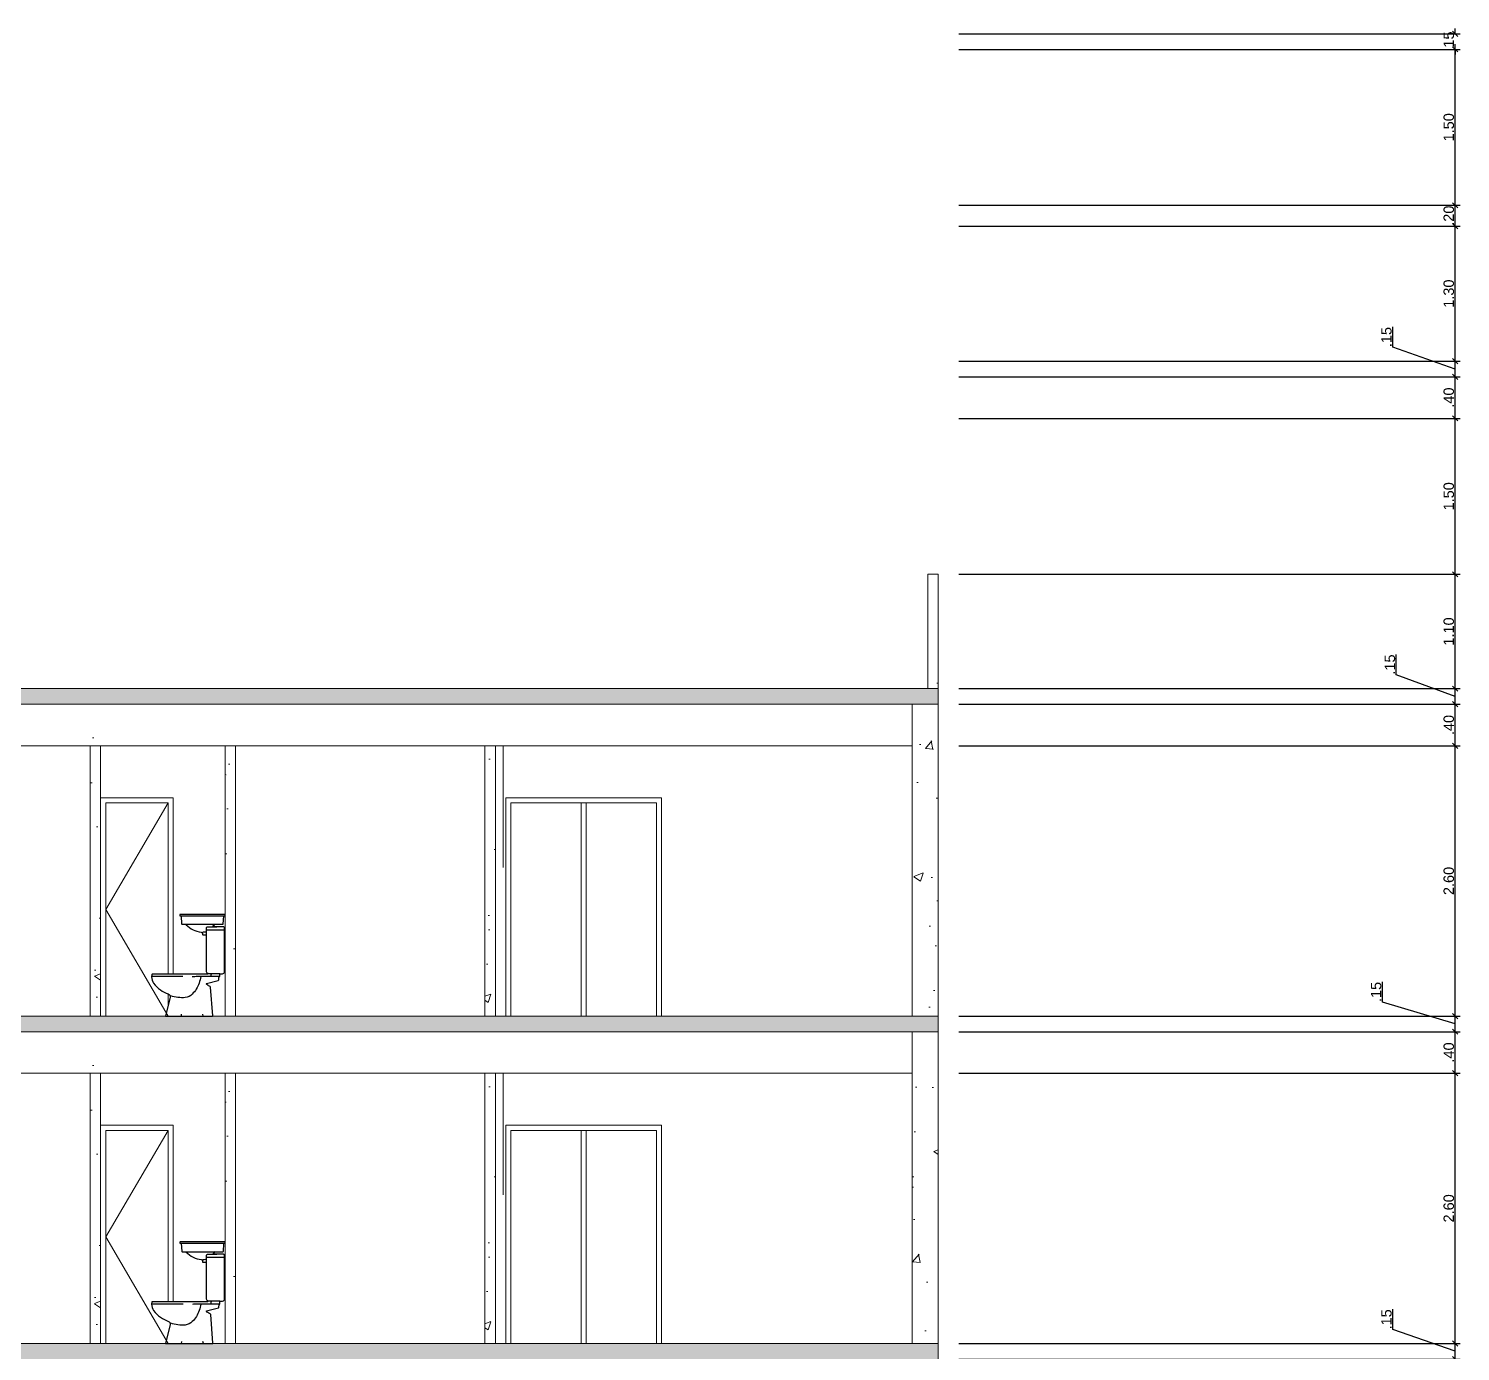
# Model space of a CAD drawing. Header units: millimetres. Extents: x 2878 to 6301, y 540 to 1980.
# Drawn here: x 3069.04 to 3082.82, y 982.15 to 994.88 of the extents above; entities that cross this region are included whole.
import ezdxf

# ---------------------------------------------------------------- set-up
doc = ezdxf.new("R2010")
doc.units = ezdxf.units.MM
doc.header["$LTSCALE"] = 4
for name, color, linetype, lineweight in [('ALVENARIA', 4, 'Continuous', 20), ('COTAS', 35, 'Continuous', 5), ('grosso', 1, 'Continuous', 25), ('PORTA', 2, 'Continuous', 20), ('SOLEIRA', 1, 'Continuous', 5)]:
    doc.layers.add(name, color=color, linetype=linetype, lineweight=lineweight)
doc.styles.get("Standard").update_dxf_attribs({"font": 'arial.ttf'})
doc.dimstyles.new('ISO-25', dxfattribs={"dimscale": 0, "dimtxt": 0.1, "dimasz": 0.05, "dimexe": 0.05, "dimexo": 0.2, "dimgap": 0.01, "dimtad": 1, "dimzin": 4, "dimdsep": 46, "dimtxsty": 'Standard', "dimblk": 'OBLIQUE', "dimcen": 0.1, "dimdle": 0.05, "dimclrt": 256, "dimadec": 0, "dimazin": 0, "dimtfac": 1, "dimtix": 1, "dimtofl": 0, "dimtmove": 0, "dimatfit": 3, "dimfxl": 1, "dimtfillclr": 256, "dimarcsym": 0})
pattern_1 = [(50, (189.17465, -322.1159), (0.92914181, -0.08128934), [0.097155, -1.068705]), (355, (189.17465, -322.1159), (-0.17974145, 0.9743899), [0.077724, -0.85496698]), (100.451445, (189.2521, -322.1227), (0.74940036, 0.89310053), [0.08256904, -0.90826025]), (46.1842, (189.1747, -321.8568), (1.3825031, -0.21441587), [0.1457325, -1.6030575]), (96.63556, (189.2899, -321.8747), (1.2107611, 1.26187324), [0.1238536, -1.3623916]), (351.18415, (189.1747, -321.8568), (1.2107611, 1.26187324), [0.11658583, -1.28244463]), (21, (189.3042, -321.9216), (0.7732334, -0.52155251), [0.097155, -1.068705]), (326, (189.3042, -321.9216), (0.31519034, 0.93935863), [0.077724, -0.854964]), (71.451445, (189.3686, -321.9651), (1.08842374, 0.41780612), [0.08256904, -0.90825868]), (37.5, (189.17465, -322.11592), (0.015751877, 0.431230698), [0, -0.8446008, 0, -0.867918, 0, -0.8582025]), (7.5, (189.17465, -322.1159), (0.34078028, 0.51092093), [0, -0.4948428, 0, -0.8251698, 0, -0.3270885]), (327.5, (188.88578, -322.11592), (0.691512035, -0.029216594), [0, -0.32385, 0, -1.010412, 0, -1.340739]), (317.5, (188.75624, -322.1159), (0.75545883, 0.1296751), [0, -0.421005, 0, -0.6710172, 0, -0.952119])]

# ---------------------------------------------------------------- blocks, each defined once
blk = doc.blocks.new('_Oblique')
at = {"color": 0, "linetype": 'ByBlock', "lineweight": -2}
blk.add_line((-0.5, -0.5), (0.5, 0.5), dxfattribs=at)
blk = doc.blocks.new('*D186')
at = {"layer": 'COTAS', "color": 0, "lineweight": -2, "transparency": 16777216}
for p, q in [((3082.168, 982.363), (3082.168, 982.559)), ((3082.768, 982.154), (3082.168, 982.363)), ((3082.768, 982.029), (3082.768, 982.279)), ((3077.993, 982.229), (3082.818, 982.229)), ((3077.993, 982.079), (3082.818, 982.079))]:
    blk.add_line(p, q, dxfattribs=at)
at = {"layer": 'Defpoints', "color": 0, "transparency": 16777216}
for p in [(3077.793, 982.229), (3082.768, 982.229), (3077.793, 982.079)]:
    blk.add_point(p, dxfattribs=at)
at = {"layer": 'COTAS', "color": 0, "lineweight": -2, "transparency": 16777216, "xscale": 0.05, "yscale": 0.05, "zscale": 0.05}
for p, rotation in [((3082.768, 982.229), 90), ((3082.768, 982.079), 270)]:
    blk.add_blockref('_Oblique', p, dxfattribs=dict(at, rotation=rotation))
at = {"layer": 'COTAS', "transparency": 16777216, "insert": (3082.107, 982.461), "char_height": 0.1, "attachment_point": 5, "rotation": 90}
blk.add_mtext('.15', dxfattribs=at)
blk = doc.blocks.new('*D187')
at = {"layer": 'COTAS', "color": 0, "lineweight": -2, "transparency": 16777216}
for p, q in [((3082.768, 982.179), (3082.768, 984.879)), ((3077.993, 984.829), (3082.818, 984.829)), ((3077.993, 982.229), (3082.818, 982.229))]:
    blk.add_line(p, q, dxfattribs=at)
at = {"layer": 'Defpoints', "color": 0, "transparency": 16777216}
for p in [(3077.793, 984.829), (3082.768, 984.829), (3077.793, 982.229)]:
    blk.add_point(p, dxfattribs=at)
at = {"layer": 'COTAS', "color": 0, "lineweight": -2, "transparency": 16777216, "xscale": 0.05, "yscale": 0.05, "zscale": 0.05}
for p, rotation in [((3082.768, 984.829), 90), ((3082.768, 982.229), 270)]:
    blk.add_blockref('_Oblique', p, dxfattribs=dict(at, rotation=rotation))
at = {"layer": 'COTAS', "transparency": 16777216, "insert": (3082.707, 983.529), "char_height": 0.1, "attachment_point": 5, "rotation": 90}
blk.add_mtext('2.60', dxfattribs=at)
blk = doc.blocks.new('*D188')
at = {"layer": 'COTAS', "color": 0, "lineweight": -2, "transparency": 16777216}
for p, q in [((3082.768, 984.779), (3082.768, 985.279)), ((3077.993, 985.229), (3082.818, 985.229)), ((3077.993, 984.829), (3082.818, 984.829))]:
    blk.add_line(p, q, dxfattribs=at)
at = {"layer": 'Defpoints', "color": 0, "transparency": 16777216}
for p in [(3077.793, 985.229), (3082.768, 985.229), (3077.793, 984.829)]:
    blk.add_point(p, dxfattribs=at)
at = {"layer": 'COTAS', "color": 0, "lineweight": -2, "transparency": 16777216, "xscale": 0.05, "yscale": 0.05, "zscale": 0.05}
for p, rotation in [((3082.768, 985.229), 90), ((3082.768, 984.829), 270)]:
    blk.add_blockref('_Oblique', p, dxfattribs=dict(at, rotation=rotation))
at = {"layer": 'COTAS', "transparency": 16777216, "insert": (3082.707, 985.029), "char_height": 0.1, "attachment_point": 5, "rotation": 90}
blk.add_mtext('.40', dxfattribs=at)
blk = doc.blocks.new('*D189')
at = {"layer": 'COTAS', "color": 0, "lineweight": -2, "transparency": 16777216}
for p, q in [((3082.069, 985.513), (3082.069, 985.709)), ((3082.768, 985.304), (3082.069, 985.513)), ((3082.768, 985.179), (3082.768, 985.429)), ((3077.993, 985.379), (3082.818, 985.379)), ((3077.993, 985.229), (3082.818, 985.229))]:
    blk.add_line(p, q, dxfattribs=at)
at = {"layer": 'Defpoints', "color": 0, "transparency": 16777216}
for p in [(3077.793, 985.379), (3082.768, 985.379), (3077.793, 985.229)]:
    blk.add_point(p, dxfattribs=at)
at = {"layer": 'COTAS', "color": 0, "lineweight": -2, "transparency": 16777216, "xscale": 0.05, "yscale": 0.05, "zscale": 0.05}
for p, rotation in [((3082.768, 985.379), 90), ((3082.768, 985.229), 270)]:
    blk.add_blockref('_Oblique', p, dxfattribs=dict(at, rotation=rotation))
at = {"layer": 'COTAS', "transparency": 16777216, "insert": (3082.008, 985.611), "char_height": 0.1, "attachment_point": 5, "rotation": 90}
blk.add_mtext('.15', dxfattribs=at)
blk = doc.blocks.new('*D190')
at = {"layer": 'COTAS', "color": 0, "lineweight": -2, "transparency": 16777216}
for p, q in [((3082.768, 985.329), (3082.768, 988.029)), ((3077.993, 987.979), (3082.818, 987.979)), ((3077.993, 985.379), (3082.818, 985.379))]:
    blk.add_line(p, q, dxfattribs=at)
at = {"layer": 'Defpoints', "color": 0, "transparency": 16777216}
for p in [(3077.793, 987.979), (3082.768, 987.979), (3077.793, 985.379)]:
    blk.add_point(p, dxfattribs=at)
at = {"layer": 'COTAS', "color": 0, "lineweight": -2, "transparency": 16777216, "xscale": 0.05, "yscale": 0.05, "zscale": 0.05}
for p, rotation in [((3082.768, 987.979), 90), ((3082.768, 985.379), 270)]:
    blk.add_blockref('_Oblique', p, dxfattribs=dict(at, rotation=rotation))
at = {"layer": 'COTAS', "transparency": 16777216, "insert": (3082.707, 986.679), "char_height": 0.1, "attachment_point": 5, "rotation": 90}
blk.add_mtext('2.60', dxfattribs=at)
blk = doc.blocks.new('*D191')
at = {"layer": 'COTAS', "color": 0, "lineweight": -2, "transparency": 16777216}
for p, q in [((3077.993, 988.379), (3082.818, 988.379)), ((3082.768, 987.929), (3082.768, 988.429)), ((3077.993, 987.979), (3082.818, 987.979))]:
    blk.add_line(p, q, dxfattribs=at)
at = {"layer": 'Defpoints', "color": 0, "transparency": 16777216}
for p in [(3077.793, 988.379), (3082.768, 988.379), (3077.793, 987.979)]:
    blk.add_point(p, dxfattribs=at)
at = {"layer": 'COTAS', "color": 0, "lineweight": -2, "transparency": 16777216, "xscale": 0.05, "yscale": 0.05, "zscale": 0.05}
for p, rotation in [((3082.768, 988.379), 90), ((3082.768, 987.979), 270)]:
    blk.add_blockref('_Oblique', p, dxfattribs=dict(at, rotation=rotation))
at = {"layer": 'COTAS', "transparency": 16777216, "insert": (3082.707, 988.179), "char_height": 0.1, "attachment_point": 5, "rotation": 90}
blk.add_mtext('.40', dxfattribs=at)
blk = doc.blocks.new('*D192')
at = {"layer": 'COTAS', "color": 0, "lineweight": -2, "transparency": 16777216}
for p, q in [((3082.202, 988.663), (3082.202, 988.859)), ((3082.768, 988.454), (3082.202, 988.663)), ((3082.768, 988.329), (3082.768, 988.579)), ((3077.993, 988.529), (3082.818, 988.529)), ((3077.993, 988.379), (3082.818, 988.379))]:
    blk.add_line(p, q, dxfattribs=at)
at = {"layer": 'Defpoints', "color": 0, "transparency": 16777216}
for p in [(3077.793, 988.529), (3082.768, 988.529), (3077.793, 988.379)]:
    blk.add_point(p, dxfattribs=at)
at = {"layer": 'COTAS', "color": 0, "lineweight": -2, "transparency": 16777216, "xscale": 0.05, "yscale": 0.05, "zscale": 0.05}
for p, rotation in [((3082.768, 988.529), 90), ((3082.768, 988.379), 270)]:
    blk.add_blockref('_Oblique', p, dxfattribs=dict(at, rotation=rotation))
at = {"layer": 'COTAS', "transparency": 16777216, "insert": (3082.141, 988.761), "char_height": 0.1, "attachment_point": 5, "rotation": 90}
blk.add_mtext('.15', dxfattribs=at)
blk = doc.blocks.new('*D193')
at = {"layer": 'COTAS', "color": 0, "lineweight": -2, "transparency": 16777216}
for p, q in [((3082.768, 988.479), (3082.768, 989.679)), ((3077.993, 989.629), (3082.818, 989.629)), ((3077.993, 988.529), (3082.818, 988.529))]:
    blk.add_line(p, q, dxfattribs=at)
at = {"layer": 'Defpoints', "color": 0, "transparency": 16777216}
for p in [(3077.793, 989.629), (3082.768, 989.629), (3077.793, 988.529)]:
    blk.add_point(p, dxfattribs=at)
at = {"layer": 'COTAS', "color": 0, "lineweight": -2, "transparency": 16777216, "xscale": 0.05, "yscale": 0.05, "zscale": 0.05}
for p, rotation in [((3082.768, 989.629), 90), ((3082.768, 988.529), 270)]:
    blk.add_blockref('_Oblique', p, dxfattribs=dict(at, rotation=rotation))
at = {"layer": 'COTAS', "transparency": 16777216, "insert": (3082.707, 989.079), "char_height": 0.1, "attachment_point": 5, "rotation": 90}
blk.add_mtext('1.10', dxfattribs=at)
blk = doc.blocks.new('*D194')
at = {"layer": 'COTAS', "color": 0, "lineweight": -2, "transparency": 16777216}
for p, q in [((3077.993, 991.129), (3082.818, 991.129)), ((3082.768, 989.579), (3082.768, 991.179)), ((3077.993, 989.629), (3082.818, 989.629))]:
    blk.add_line(p, q, dxfattribs=at)
at = {"layer": 'Defpoints', "color": 0, "transparency": 16777216}
for p in [(3077.793, 991.129), (3082.768, 991.129), (3077.793, 989.629)]:
    blk.add_point(p, dxfattribs=at)
at = {"layer": 'COTAS', "color": 0, "lineweight": -2, "transparency": 16777216, "xscale": 0.05, "yscale": 0.05, "zscale": 0.05}
for p, rotation in [((3082.768, 991.129), 90), ((3082.768, 989.629), 270)]:
    blk.add_blockref('_Oblique', p, dxfattribs=dict(at, rotation=rotation))
at = {"layer": 'COTAS', "transparency": 16777216, "insert": (3082.707, 990.379), "char_height": 0.1, "attachment_point": 5, "rotation": 90}
blk.add_mtext('1.50', dxfattribs=at)
blk = doc.blocks.new('*D195')
at = {"layer": 'COTAS', "color": 0, "lineweight": -2, "transparency": 16777216}
for p, q in [((3077.993, 991.529), (3082.818, 991.529)), ((3082.768, 991.079), (3082.768, 991.579)), ((3077.993, 991.129), (3082.818, 991.129))]:
    blk.add_line(p, q, dxfattribs=at)
at = {"layer": 'Defpoints', "color": 0, "transparency": 16777216}
for p in [(3077.793, 991.529), (3082.768, 991.529), (3077.793, 991.129)]:
    blk.add_point(p, dxfattribs=at)
at = {"layer": 'COTAS', "color": 0, "lineweight": -2, "transparency": 16777216, "xscale": 0.05, "yscale": 0.05, "zscale": 0.05}
for p, rotation in [((3082.768, 991.529), 90), ((3082.768, 991.129), 270)]:
    blk.add_blockref('_Oblique', p, dxfattribs=dict(at, rotation=rotation))
at = {"layer": 'COTAS', "transparency": 16777216, "insert": (3082.707, 991.329), "char_height": 0.1, "attachment_point": 5, "rotation": 90}
blk.add_mtext('.40', dxfattribs=at)
blk = doc.blocks.new('*D196')
at = {"layer": 'COTAS', "color": 0, "lineweight": -2, "transparency": 16777216}
for p, q in [((3082.168, 991.813), (3082.168, 992.009)), ((3082.768, 991.604), (3082.168, 991.813)), ((3077.993, 991.679), (3082.818, 991.679)), ((3082.768, 991.479), (3082.768, 991.729)), ((3077.993, 991.529), (3082.818, 991.529))]:
    blk.add_line(p, q, dxfattribs=at)
at = {"layer": 'Defpoints', "color": 0, "transparency": 16777216}
for p in [(3077.793, 991.679), (3082.768, 991.679), (3077.793, 991.529)]:
    blk.add_point(p, dxfattribs=at)
at = {"layer": 'COTAS', "color": 0, "lineweight": -2, "transparency": 16777216, "xscale": 0.05, "yscale": 0.05, "zscale": 0.05}
for p, rotation in [((3082.768, 991.679), 90), ((3082.768, 991.529), 270)]:
    blk.add_blockref('_Oblique', p, dxfattribs=dict(at, rotation=rotation))
at = {"layer": 'COTAS', "transparency": 16777216, "insert": (3082.107, 991.911), "char_height": 0.1, "attachment_point": 5, "rotation": 90}
blk.add_mtext('.15', dxfattribs=at)
blk = doc.blocks.new('*D197')
at = {"layer": 'COTAS', "color": 0, "lineweight": -2, "transparency": 16777216}
for p, q in [((3077.993, 992.979), (3082.818, 992.979)), ((3082.768, 991.629), (3082.768, 993.029)), ((3077.993, 991.679), (3082.818, 991.679))]:
    blk.add_line(p, q, dxfattribs=at)
at = {"layer": 'Defpoints', "color": 0, "transparency": 16777216}
for p in [(3077.793, 992.979), (3082.768, 992.979), (3077.793, 991.679)]:
    blk.add_point(p, dxfattribs=at)
at = {"layer": 'COTAS', "color": 0, "lineweight": -2, "transparency": 16777216, "xscale": 0.05, "yscale": 0.05, "zscale": 0.05}
for p, rotation in [((3082.768, 992.979), 90), ((3082.768, 991.679), 270)]:
    blk.add_blockref('_Oblique', p, dxfattribs=dict(at, rotation=rotation))
at = {"layer": 'COTAS', "transparency": 16777216, "insert": (3082.707, 992.329), "char_height": 0.1, "attachment_point": 5, "rotation": 90}
blk.add_mtext('1.30', dxfattribs=at)
blk = doc.blocks.new('*D198')
at = {"layer": 'COTAS', "color": 0, "lineweight": -2, "transparency": 16777216}
for p, q in [((3077.993, 993.179), (3082.818, 993.179)), ((3082.768, 992.929), (3082.768, 993.229)), ((3077.993, 992.979), (3082.818, 992.979))]:
    blk.add_line(p, q, dxfattribs=at)
at = {"layer": 'Defpoints', "color": 0, "transparency": 16777216}
for p in [(3077.793, 993.179), (3082.768, 993.179), (3077.793, 992.979)]:
    blk.add_point(p, dxfattribs=at)
at = {"layer": 'COTAS', "color": 0, "lineweight": -2, "transparency": 16777216, "xscale": 0.05, "yscale": 0.05, "zscale": 0.05}
for p, rotation in [((3082.768, 993.179), 90), ((3082.768, 992.979), 270)]:
    blk.add_blockref('_Oblique', p, dxfattribs=dict(at, rotation=rotation))
at = {"layer": 'COTAS', "transparency": 16777216, "insert": (3082.707, 993.079), "char_height": 0.1, "attachment_point": 5, "rotation": 90}
blk.add_mtext('.20', dxfattribs=at)
blk = doc.blocks.new('*D199')
at = {"layer": 'COTAS', "color": 0, "lineweight": -2, "transparency": 16777216}
for p, q in [((3077.993, 994.679), (3082.818, 994.679)), ((3082.768, 993.129), (3082.768, 994.729)), ((3077.993, 993.179), (3082.818, 993.179))]:
    blk.add_line(p, q, dxfattribs=at)
at = {"layer": 'Defpoints', "color": 0, "transparency": 16777216}
for p in [(3077.793, 994.679), (3082.768, 994.679), (3077.793, 993.179)]:
    blk.add_point(p, dxfattribs=at)
at = {"layer": 'COTAS', "color": 0, "lineweight": -2, "transparency": 16777216, "xscale": 0.05, "yscale": 0.05, "zscale": 0.05}
for p, rotation in [((3082.768, 994.679), 90), ((3082.768, 993.179), 270)]:
    blk.add_blockref('_Oblique', p, dxfattribs=dict(at, rotation=rotation))
at = {"layer": 'COTAS', "transparency": 16777216, "insert": (3082.707, 993.929), "char_height": 0.1, "attachment_point": 5, "rotation": 90}
blk.add_mtext('1.50', dxfattribs=at)
blk = doc.blocks.new('*D200')
at = {"layer": 'COTAS', "color": 0, "lineweight": -2, "transparency": 16777216}
for p, q in [((3077.993, 994.829), (3082.818, 994.829)), ((3082.768, 994.829), (3082.768, 994.879)), ((3077.993, 994.679), (3082.818, 994.679)), ((3082.768, 994.679), (3082.768, 994.629))]:
    blk.add_line(p, q, dxfattribs=at)
at = {"layer": 'Defpoints', "color": 0, "transparency": 16777216}
for p in [(3077.793, 994.829), (3082.768, 994.829), (3077.793, 994.679)]:
    blk.add_point(p, dxfattribs=at)
at = {"layer": 'COTAS', "color": 0, "lineweight": -2, "transparency": 16777216, "xscale": 0.05, "yscale": 0.05, "zscale": 0.05}
for p, rotation in [((3082.768, 994.829), 270), ((3082.768, 994.679), 90)]:
    blk.add_blockref('_Oblique', p, dxfattribs=dict(at, rotation=rotation))
at = {"layer": 'COTAS', "transparency": 16777216, "insert": (3082.707, 994.754), "char_height": 0.1, "attachment_point": 5, "rotation": 90}
blk.add_mtext('.15', dxfattribs=at)

msp = doc.modelspace()

# ---------------------------------------------------------------- hatches: boundary and pattern name
at = {"layer": 'PORTA', "ltscale": 9}
h = msp.add_hatch(dxfattribs=at)
h.set_pattern_fill('AR-CONC', color=256, scale=0.0051)
h.set_pattern_definition([(50, (-325.8662, -279.7765), (0.92914181, -0.08128934), [0.097155, -1.068705]), (355, (-325.8662, -279.7765), (-0.17974145, 0.9743899), [0.077724, -0.85496698]), (100.451445, (-325.7888, -279.7833), (0.74940036, 0.89310053), [0.08256904, -0.90826025]), (46.1842, (-325.8662, -279.5175), (1.3825031, -0.21441587), [0.1457325, -1.6030575]), (96.635558, (-325.751, -279.5353), (1.2107611, 1.26187324), [0.1238536, -1.3623916]), (351.18415, (-325.8662, -279.5175), (1.2107611, 1.26187324), [0.11658583, -1.28244463]), (21, (-325.7367, -279.5822), (0.7732334, -0.52155251), [0.097155, -1.068705]), (326, (-325.7367, -279.5822), (0.31519034, 0.93935863), [0.077724, -0.854964]), (71.451445, (-325.6722, -279.6257), (1.08842374, 0.41780612), [0.08256904, -0.90825868]), (37.5, (-325.8662, -279.77653), (0.015751877, 0.431230698), [0, -0.8446008, 0, -0.867918, 0, -0.8582025]), (7.5, (-325.8662, -279.77653), (0.34078028, 0.51092093), [0, -0.4948428, 0, -0.8251698, 0, -0.3270885]), (327.5, (-326.1551, -279.77653), (0.691512035, -0.029216594), [0, -0.32385, 0, -1.010412, 0, -1.340739]), (317.5, (-326.2846, -279.77653), (0.75545883, 0.1296751), [0, -0.421005, 0, -0.6710172, 0, -0.952119])])
h.paths.add_polyline_path([(3077.793, 989.629), (3077.693, 989.629), (3077.693, 988.529), (3077.793, 988.529)])
h.paths.add_polyline_path([(3077.793, 988.129), (3077.543, 988.129), (3077.543, 985.379), (3077.793, 985.379)])
h = msp.add_hatch(dxfattribs=at)
h.set_pattern_fill('AR-CONC', color=256, scale=0.0051)
h.set_pattern_definition([(50, (124.5534, -318.9659), (0.92914181, -0.08128934), [0.097155, -1.068705]), (355, (124.5534, -318.9659), (-0.17974145, 0.9743899), [0.077724, -0.85496698]), (100.451445, (124.6308, -318.9727), (0.74940036, 0.89310053), [0.08256904, -0.90826025]), (46.1842, (124.5534, -318.7068), (1.3825031, -0.21441587), [0.1457325, -1.6030575]), (96.63556, (124.6686, -318.7247), (1.2107611, 1.26187324), [0.1238536, -1.3623916]), (351.18415, (124.5534, -318.7068), (1.2107611, 1.26187324), [0.11658583, -1.28244463]), (21, (124.6829, -318.7716), (0.7732334, -0.52155251), [0.097155, -1.068705]), (326, (124.6829, -318.7716), (0.31519034, 0.93935863), [0.077724, -0.854964]), (71.451445, (124.7474, -318.8151), (1.08842374, 0.41780612), [0.08256904, -0.90825868]), (37.5, (124.5534, -318.96592), (0.015751877, 0.431230698), [0, -0.8446008, 0, -0.867918, 0, -0.8582025]), (7.5, (124.5534, -318.9659), (0.34078028, 0.51092093), [0, -0.4948428, 0, -0.8251698, 0, -0.3270885]), (327.5, (124.26452, -318.96592), (0.691512035, -0.029216594), [0, -0.32385, 0, -1.010412, 0, -1.340739]), (317.5, (124.135, -318.9659), (0.75545883, 0.1296751), [0, -0.421005, 0, -0.6710172, 0, -0.952119])])
h.paths.add_polyline_path([(3077.793, 988.529), (3056.592, 988.529), (3056.592, 988.379), (3077.793, 988.379)])
h.paths.add_polyline_path([(3053.792, 988.529), (3053.543, 988.529), (3053.543, 985.379), (3053.792, 985.379)])
h.paths.add_polyline_path([(3056.592, 988.529), (3056.343, 988.529), (3056.343, 985.379), (3056.592, 985.379)])
h.paths.add_polyline_path([(3064.603, 988.129), (3064.503, 988.129), (3064.503, 987.479), (3064.603, 987.479)])
h.paths.add_polyline_path([(3067.193, 988.129), (3067.043, 988.129), (3067.043, 985.379), (3067.193, 985.379)])
h = msp.add_hatch(dxfattribs=at)
h.set_pattern_fill('AR-CONC', color=256, scale=0.0051)
h.set_pattern_definition([(50, (189.17465, -318.9659), (0.92914181, -0.08128934), [0.097155, -1.068705]), (355, (189.17465, -318.9659), (-0.17974145, 0.9743899), [0.077724, -0.85496698]), (100.451445, (189.2521, -318.9727), (0.74940036, 0.89310053), [0.08256904, -0.90826025]), (46.1842, (189.1747, -318.7068), (1.3825031, -0.21441587), [0.1457325, -1.6030575]), (96.63556, (189.2899, -318.7247), (1.2107611, 1.26187324), [0.1238536, -1.3623916]), (351.18415, (189.1747, -318.7068), (1.2107611, 1.26187324), [0.11658583, -1.28244463]), (21, (189.3042, -318.7716), (0.7732334, -0.52155251), [0.097155, -1.068705]), (326, (189.3042, -318.7716), (0.31519034, 0.93935863), [0.077724, -0.854964]), (71.451445, (189.3686, -318.8151), (1.08842374, 0.41780612), [0.08256904, -0.90825868]), (37.5, (189.17465, -318.96592), (0.015751877, 0.431230698), [0, -0.8446008, 0, -0.867918, 0, -0.8582025]), (7.5, (189.17465, -318.9659), (0.34078028, 0.51092093), [0, -0.4948428, 0, -0.8251698, 0, -0.3270885]), (327.5, (188.88578, -318.96592), (0.691512035, -0.029216594), [0, -0.32385, 0, -1.010412, 0, -1.340739]), (317.5, (188.75624, -318.9659), (0.75545883, 0.1296751), [0, -0.421005, 0, -0.6710172, 0, -0.952119])])
h.paths.add_polyline_path([(3069.733, 988.129), (3069.633, 988.129), (3069.633, 985.379), (3069.733, 985.379)])
h.paths.add_polyline_path([(3071.034, 988.129), (3070.934, 988.129), (3070.934, 985.379), (3071.034, 985.379)])
h.paths.add_polyline_path([(3073.533, 988.129), (3073.433, 988.129), (3073.433, 985.379), (3073.533, 985.379)])
h = msp.add_hatch(dxfattribs=at)
h.set_pattern_fill('AR-CONC', color=256, scale=0.0051)
h.set_pattern_definition([(50, (124.5534, -322.1159), (0.92914181, -0.08128934), [0.097155, -1.068705]), (355, (124.5534, -322.1159), (-0.17974145, 0.9743899), [0.077724, -0.85496698]), (100.451445, (124.6308, -322.1227), (0.74940036, 0.89310053), [0.08256904, -0.90826025]), (46.1842, (124.5534, -321.8568), (1.3825031, -0.21441587), [0.1457325, -1.6030575]), (96.63556, (124.6686, -321.8747), (1.2107611, 1.26187324), [0.1238536, -1.3623916]), (351.18415, (124.5534, -321.8568), (1.2107611, 1.26187324), [0.11658583, -1.28244463]), (21, (124.6829, -321.9216), (0.7732334, -0.52155251), [0.097155, -1.068705]), (326, (124.6829, -321.9216), (0.31519034, 0.93935863), [0.077724, -0.854964]), (71.451445, (124.7474, -321.9651), (1.08842374, 0.41780612), [0.08256904, -0.90825868]), (37.5, (124.5534, -322.11592), (0.015751877, 0.431230698), [0, -0.8446008, 0, -0.867918, 0, -0.8582025]), (7.5, (124.5534, -322.1159), (0.34078028, 0.51092093), [0, -0.4948428, 0, -0.8251698, 0, -0.3270885]), (327.5, (124.26452, -322.11592), (0.691512035, -0.029216594), [0, -0.32385, 0, -1.010412, 0, -1.340739]), (317.5, (124.135, -322.1159), (0.75545883, 0.1296751), [0, -0.421005, 0, -0.6710172, 0, -0.952119])])
h.paths.add_polyline_path([(3077.793, 985.379), (3056.592, 985.379), (3056.592, 985.229), (3077.793, 985.229)])
h.paths.add_polyline_path([(3053.792, 985.379), (3053.543, 985.379), (3053.543, 982.229), (3053.792, 982.229)])
h.paths.add_polyline_path([(3056.592, 985.379), (3056.343, 985.379), (3056.343, 982.229), (3056.592, 982.229)])
h.paths.add_polyline_path([(3064.603, 984.979), (3064.503, 984.979), (3064.503, 984.329), (3064.603, 984.329)])
h.paths.add_polyline_path([(3067.193, 984.979), (3067.043, 984.979), (3067.043, 982.229), (3067.193, 982.229)])
h = msp.add_hatch(dxfattribs=at)
h.set_pattern_fill('AR-CONC', color=256, scale=0.0051)
h.set_pattern_definition(pattern_1)
h.paths.add_polyline_path([(3069.733, 984.979), (3069.633, 984.979), (3069.633, 982.229), (3069.733, 982.229)])
h.paths.add_polyline_path([(3071.034, 984.979), (3070.934, 984.979), (3070.934, 982.229), (3071.034, 982.229)])
h.paths.add_polyline_path([(3073.533, 984.979), (3073.433, 984.979), (3073.433, 982.229), (3073.533, 982.229)])
h = msp.add_hatch(dxfattribs=at)
h.set_pattern_fill('AR-CONC', color=256, scale=0.0051)
h.set_pattern_definition(pattern_1)
h.paths.add_polyline_path([(3077.793, 984.979), (3077.543, 984.979), (3077.543, 982.229), (3077.793, 982.229)])
h = msp.add_hatch(dxfattribs=at)
h.set_pattern_fill('AR-CONC', color=256, scale=0.0051)
h.set_pattern_definition([(50, (124.5525, -325.2659), (0.92914181, -0.08128934), [0.097155, -1.068705]), (355, (124.5525, -325.2659), (-0.17974145, 0.9743899), [0.077724, -0.85496698]), (100.451445, (124.62995, -325.2727), (0.74940036, 0.89310053), [0.08256904, -0.90826025]), (46.1842, (124.5525, -325.0068), (1.3825031, -0.21441587), [0.1457325, -1.6030575]), (96.63556, (124.6677, -325.0247), (1.2107611, 1.26187324), [0.1238536, -1.3623916]), (351.18415, (124.5525, -325.0068), (1.2107611, 1.26187324), [0.11658583, -1.28244463]), (21, (124.6821, -325.0716), (0.7732334, -0.52155251), [0.097155, -1.068705]), (326, (124.6821, -325.0716), (0.31519034, 0.93935863), [0.077724, -0.854964]), (71.451445, (124.7465, -325.1151), (1.08842374, 0.41780612), [0.08256904, -0.90825868]), (37.5, (124.55253, -325.26592), (0.015751877, 0.431230698), [0, -0.8446008, 0, -0.867918, 0, -0.8582025]), (7.5, (124.55253, -325.2659), (0.34078028, 0.51092093), [0, -0.4948428, 0, -0.8251698, 0, -0.3270885]), (327.5, (124.26365, -325.26592), (0.691512035, -0.029216594), [0, -0.32385, 0, -1.010412, 0, -1.340739]), (317.5, (124.1341, -325.2659), (0.75545883, 0.1296751), [0, -0.421005, 0, -0.6710172, 0, -0.952119])])
h.paths.add_polyline_path([(3077.793, 982.229), (3056.592, 982.229), (3056.592, 982.079), (3077.793, 982.079)])
h.paths.add_polyline_path([(3053.792, 982.229), (3053.542, 982.229), (3053.542, 979.079), (3053.792, 979.079)])
h.paths.add_polyline_path([(3056.592, 982.229), (3056.342, 982.229), (3056.342, 979.079), (3056.592, 979.079)])
h.paths.add_polyline_path([(3064.602, 981.829), (3064.502, 981.829), (3064.502, 981.179), (3064.602, 981.179)])
h.paths.add_polyline_path([(3067.193, 981.829), (3067.043, 981.829), (3067.043, 979.079), (3067.193, 979.079)])

# ---------------------------------------------------------------- linework, layer by layer
at = {"layer": 'ALVENARIA'}
for p, q in [((3077.793, 989.629), (3077.693, 989.629)), ((3077.693, 989.629), (3077.693, 988.529)), ((3077.793, 988.529), (3077.793, 989.629)), ((3032.441, 988.529), (3077.793, 988.529)), ((3032.441, 988.529), (3077.793, 988.529)), ((3056.592, 988.379), (3077.793, 988.379)), ((3032.441, 985.379), (3077.793, 985.379)), ((3032.441, 985.379), (3077.793, 985.379)), ((3056.592, 985.229), (3077.793, 985.229)), ((3032.44, 982.229), (3077.793, 982.229)), ((3032.441, 982.229), (3077.793, 982.229))]:
    msp.add_line(p, q, dxfattribs=at)
at = {"layer": 'ALVENARIA', "ltscale": 9}
for p, q in [((3077.793, 988.529), (3077.793, 985.379)), ((3077.543, 988.379), (3077.543, 985.379)), ((3069.633, 987.979), (3069.633, 985.379)), ((3069.733, 987.979), (3069.733, 985.379)), ((3070.934, 987.979), (3070.934, 985.379)), ((3071.034, 987.979), (3071.034, 985.379)), ((3073.433, 987.979), (3073.433, 985.379)), ((3073.533, 987.979), (3073.533, 985.379)), ((3077.793, 985.379), (3077.793, 982.229)), ((3077.543, 985.229), (3077.543, 982.229)), ((3069.633, 984.829), (3069.633, 982.229)), ((3069.733, 984.829), (3069.733, 982.229)), ((3070.934, 984.829), (3070.934, 982.229)), ((3071.034, 984.829), (3071.034, 982.229)), ((3073.433, 984.829), (3073.433, 982.229)), ((3073.533, 984.829), (3073.533, 982.229)), ((3077.793, 982.229), (3077.793, 979.079))]:
    msp.add_line(p, q, dxfattribs=at)
at = {"layer": 'COTAS', "ltscale": 9}
for p, q in [((3073.609, 987.979), (3073.609, 986.809)), ((3073.609, 984.829), (3073.609, 983.659))]:
    msp.add_line(p, q, dxfattribs=at)
at = {"layer": 'COTAS'}
for p, q in [((3070.384, 987.429), (3069.784, 986.404)), ((3070.384, 985.379), (3069.784, 986.404)), ((3070.384, 984.279), (3069.784, 983.254)), ((3070.384, 982.229), (3069.784, 983.254))]:
    msp.add_line(p, q, dxfattribs=at)
at = {"layer": 'grosso'}
for points in [[(3070.828, 986.237), (3070.83, 986.262), (3070.911, 986.262, 0.399821), (3070.915, 986.265), (3070.919, 986.341, -0.464638), (3070.921, 986.344), (3070.931, 986.344, 0.351171), (3070.933, 986.345), (3070.933, 986.353, 0.364059), (3070.929, 986.356), (3070.499, 986.356, 0.435774), (3070.496, 986.353), (3070.496, 986.346, 0.493118), (3070.498, 986.344), (3070.507, 986.344, -0.407101), (3070.51, 986.341), (3070.514, 986.267, 0.384408), (3070.519, 986.262), (3070.548, 986.262, -0.190801), (3070.558, 986.258, 0.170388), (3070.702, 986.186, -0.327259), (3070.714, 986.175), (3070.714, 986.164, 0.337398), (3070.717, 986.162), (3070.742, 986.162), (3070.754, 986.162)], [(3070.548, 986.262), (3070.83, 986.262, 0.275516), (3070.814, 986.237, 0.275516)], [(3070.802, 985.759, -0.311794), (3070.798, 985.762), (3070.798, 985.782, -0.412941), (3070.804, 985.787), (3070.773, 985.787, -0.418943), (3070.754, 985.805), (3070.754, 986.204, -0.07736), (3070.754, 986.204, -0.288306), (3070.756, 986.205, -0.322935), (3070.754, 986.207, -0.068368), (3070.754, 986.207), (3070.754, 986.226), (3070.754, 986.228, -0.42593), (3070.763, 986.237), (3070.841, 986.237), (3070.853, 986.237)], [(3070.879, 985.759, 0.311794), (3070.883, 985.762), (3070.883, 985.782, 0.412941), (3070.877, 985.787), (3070.908, 985.787, 0.418943), (3070.927, 985.805), (3070.927, 986.204, 0.07736), (3070.926, 986.204, 0.288306), (3070.924, 986.205, 0.322935), (3070.927, 986.207, 0.068368), (3070.927, 986.207), (3070.927, 986.226), (3070.927, 986.228, 0.42593), (3070.918, 986.237), (3070.84, 986.237), (3070.828, 986.237)], [(3070.754, 986.188, -0.024503), (3070.742, 986.186, -0.048939), (3070.719, 986.185)], [(3070.776, 985.788, 0.218573), (3070.767, 985.784), (3070.766, 985.784, -0.238062), (3070.759, 985.781), (3070.23, 985.781, 0.355924), (3070.227, 985.777), (3070.224, 985.761, 0.076732), (3070.224, 985.756, 0.120449), (3070.244, 985.696, 0.091256), (3070.311, 985.631, 0.070166), (3070.386, 985.592, -0.338158), (3070.404, 985.562), (3070.403, 985.558), (3070.358, 985.382, 0.488785), (3070.362, 985.378), (3070.81, 985.378, 0.436538), (3070.814, 985.382), (3070.793, 985.658, 0.301013), (3070.783, 985.668, -0.172081), (3070.752, 985.689), (3070.752, 985.689, -0.123969), (3070.752, 985.69, -0.375637), (3070.754, 985.693), (3070.867, 985.722, 0.308356), (3070.872, 985.729), (3070.873, 985.751, -0.340391), (3070.88, 985.759)], [(3070.698, 985.759, -0.045919), (3070.683, 985.696, -0.111997), (3070.616, 985.59, -0.147072), (3070.55, 985.557, -0.10725), (3070.409, 985.574)], [(3070.878, 985.759), (3070.666, 985.759, 0.032471), (3070.617, 985.755)], [(3070.829, 983.087), (3070.831, 983.112), (3070.912, 983.112, 0.399821), (3070.916, 983.115), (3070.92, 983.191, -0.464638), (3070.922, 983.194), (3070.932, 983.194, 0.351171), (3070.934, 983.195), (3070.934, 983.203, 0.364059), (3070.93, 983.206), (3070.5, 983.206, 0.435774), (3070.497, 983.203), (3070.497, 983.196, 0.493118), (3070.499, 983.194), (3070.508, 983.194, -0.407101), (3070.511, 983.191), (3070.515, 983.117, 0.384408), (3070.52, 983.112), (3070.549, 983.112, -0.190801), (3070.559, 983.108, 0.170388), (3070.703, 983.036, -0.327259), (3070.715, 983.025), (3070.715, 983.014, 0.337398), (3070.718, 983.012), (3070.743, 983.012), (3070.755, 983.012)], [(3070.549, 983.112), (3070.831, 983.112, 0.275516), (3070.815, 983.087, 0.275516)], [(3070.802, 982.609, -0.311794), (3070.799, 982.612), (3070.799, 982.632, -0.412941), (3070.805, 982.637), (3070.774, 982.637, -0.418943), (3070.755, 982.655), (3070.755, 983.054, -0.07736), (3070.755, 983.054, -0.288306), (3070.757, 983.055, -0.322935), (3070.755, 983.057, -0.068368), (3070.755, 983.057), (3070.755, 983.076), (3070.755, 983.078, -0.42593), (3070.764, 983.087), (3070.842, 983.087), (3070.854, 983.087)], [(3070.88, 982.609, 0.311794), (3070.883, 982.612), (3070.883, 982.632, 0.412941), (3070.878, 982.637), (3070.909, 982.637, 0.418943), (3070.927, 982.655), (3070.927, 983.054, 0.07736), (3070.927, 983.054, 0.288306), (3070.925, 983.055, 0.322935), (3070.927, 983.057, 0.068368), (3070.927, 983.057), (3070.927, 983.076), (3070.927, 983.078, 0.42593), (3070.918, 983.087), (3070.841, 983.087), (3070.829, 983.087)], [(3070.755, 983.038, -0.024503), (3070.743, 983.036, -0.048939), (3070.72, 983.035)], [(3070.777, 982.638, 0.218573), (3070.768, 982.634), (3070.767, 982.634, -0.238062), (3070.759, 982.631), (3070.231, 982.631, 0.355924), (3070.228, 982.627), (3070.225, 982.611, 0.076732), (3070.225, 982.606, 0.120449), (3070.244, 982.546, 0.091256), (3070.312, 982.481, 0.070166), (3070.387, 982.442, -0.338158), (3070.405, 982.412), (3070.404, 982.408), (3070.359, 982.232, 0.488785), (3070.363, 982.228), (3070.811, 982.228, 0.436538), (3070.815, 982.232), (3070.794, 982.508, 0.301013), (3070.784, 982.518, -0.172081), (3070.753, 982.539), (3070.753, 982.539, -0.123969), (3070.753, 982.54, -0.375637), (3070.755, 982.543), (3070.868, 982.572, 0.308356), (3070.873, 982.579), (3070.874, 982.601, -0.340391), (3070.881, 982.609)], [(3070.698, 982.609, -0.045919), (3070.684, 982.546, -0.111997), (3070.617, 982.44, -0.147072), (3070.55, 982.407, -0.10725), (3070.41, 982.424)], [(3070.879, 982.609), (3070.667, 982.609, 0.032471), (3070.618, 982.605)]]:
    msp.add_lwpolyline(points, format="xyb", dxfattribs=at)
for points in [[(3070.507, 986.344), (3070.921, 986.344)], [(3070.924, 986.205), (3070.756, 986.206)], [(3070.527, 985.759), (3070.224, 985.759)], [(3070.877, 985.787), (3070.778, 985.787)], [(3070.512, 985.378), (3070.514, 985.399)], [(3070.723, 985.378), (3070.719, 985.399)], [(3070.508, 983.194), (3070.922, 983.194)], [(3070.925, 983.055), (3070.757, 983.056)], [(3070.528, 982.609), (3070.225, 982.609)], [(3070.878, 982.637), (3070.779, 982.637)], [(3070.513, 982.228), (3070.515, 982.249)], [(3070.724, 982.228), (3070.72, 982.249)]]:
    msp.add_lwpolyline(points, dxfattribs=at)
at = {"layer": 'PORTA', "ltscale": 9}
for p, q in [((3069.734, 987.479), (3069.734, 985.379)), ((3069.734, 987.479), (3070.434, 987.479)), ((3070.434, 987.479), (3070.434, 985.781)), ((3069.784, 987.429), (3069.784, 985.379)), ((3069.784, 987.429), (3070.384, 987.429)), ((3070.384, 987.429), (3070.384, 985.781)), ((3070.384, 985.593), (3070.384, 985.482)), ((3069.734, 984.329), (3069.734, 982.229)), ((3069.734, 984.329), (3070.434, 984.329)), ((3070.434, 984.329), (3070.434, 982.631)), ((3069.784, 984.279), (3069.784, 982.229)), ((3069.784, 984.279), (3070.384, 984.279)), ((3070.384, 984.279), (3070.384, 982.631))]:
    msp.add_line(p, q, dxfattribs=at)
at = {"layer": 'PORTA'}
for p, q in [((3073.633, 987.479), (3073.633, 985.379)), ((3073.633, 987.479), (3075.133, 987.479)), ((3075.133, 987.479), (3075.133, 985.379)), ((3073.683, 987.429), (3073.683, 985.379)), ((3073.683, 987.429), (3075.083, 987.429)), ((3074.358, 987.429), (3074.358, 985.379)), ((3074.408, 987.429), (3074.408, 985.379)), ((3075.083, 987.429), (3075.083, 985.379)), ((3073.633, 984.329), (3073.633, 982.229)), ((3073.633, 984.329), (3075.133, 984.329)), ((3075.133, 984.329), (3075.133, 982.229)), ((3073.683, 984.279), (3073.683, 982.229)), ((3073.683, 984.279), (3075.083, 984.279)), ((3074.358, 984.279), (3074.358, 982.229)), ((3074.408, 984.279), (3074.408, 982.229)), ((3075.083, 984.279), (3075.083, 982.229))]:
    msp.add_line(p, q, dxfattribs=at)
at = {"layer": 'SOLEIRA'}
for p, q in [((3056.592, 987.979), (3077.543, 987.979)), ((3056.592, 984.829), (3077.543, 984.829))]:
    msp.add_line(p, q, dxfattribs=at)

# ---------------------------------------------------------------- dimensions: what is measured, and where the dimension line sits
at = {"layer": 'COTAS'}
for base, p1, p2, picture, middle in [((3082.768, 994.829), (3077.793, 994.679), (3077.793, 994.829), '*D200', (3082.707, 994.754)), ((3082.768, 994.679), (3077.793, 993.179), (3077.793, 994.679), '*D199', (3082.707, 993.929)), ((3082.768, 993.179), (3077.793, 992.979), (3077.793, 993.179), '*D198', (3082.707, 993.079)), ((3082.768, 992.979), (3077.793, 991.679), (3077.793, 992.979), '*D197', (3082.707, 992.329)), ((3082.768, 991.529), (3077.793, 991.129), (3077.793, 991.529), '*D195', (3082.707, 991.329)), ((3082.768, 991.129), (3077.793, 989.629), (3077.793, 991.129), '*D194', (3082.707, 990.379)), ((3082.768, 989.629), (3077.793, 988.529), (3077.793, 989.629), '*D193', (3082.707, 989.079)), ((3082.768, 988.379), (3077.793, 987.979), (3077.793, 988.379), '*D191', (3082.707, 988.179)), ((3082.768, 987.979), (3077.793, 985.379), (3077.793, 987.979), '*D190', (3082.707, 986.679)), ((3082.768, 985.229), (3077.793, 984.829), (3077.793, 985.229), '*D188', (3082.707, 985.029)), ((3082.768, 984.829), (3077.793, 982.229), (3077.793, 984.829), '*D187', (3082.707, 983.529))]:
    dim = msp.add_linear_dim(base=base, p1=p1, p2=p2, angle=90, dimstyle='ISO-25', override={"dimscale": 1, "dimtmove": 1}, dxfattribs=at)
    dim.commit()
    dim.dimension.update_dxf_attribs({"geometry": picture, "text_midpoint": middle})
for base, p1, p2, picture, middle in [((3082.768, 991.679), (3077.793, 991.529), (3077.793, 991.679), '*D196', (3082.168, 991.823)), ((3082.768, 988.529), (3077.793, 988.379), (3077.793, 988.529), '*D192', (3082.202, 988.673)), ((3082.768, 985.379), (3077.793, 985.229), (3077.793, 985.379), '*D189', (3082.069, 985.523)), ((3082.768, 982.229), (3077.793, 982.079), (3077.793, 982.229), '*D186', (3082.168, 982.373))]:
    dim = msp.add_linear_dim(base=base, p1=p1, p2=p2, angle=90, dimstyle='ISO-25', override={"dimscale": 1, "dimtmove": 1}, dxfattribs=at)
    dim.commit()
    dim.dimension.update_dxf_attribs({"geometry": picture, "text_midpoint": middle, "dimtype": 160})

doc.saveas('drawing.dxf')
